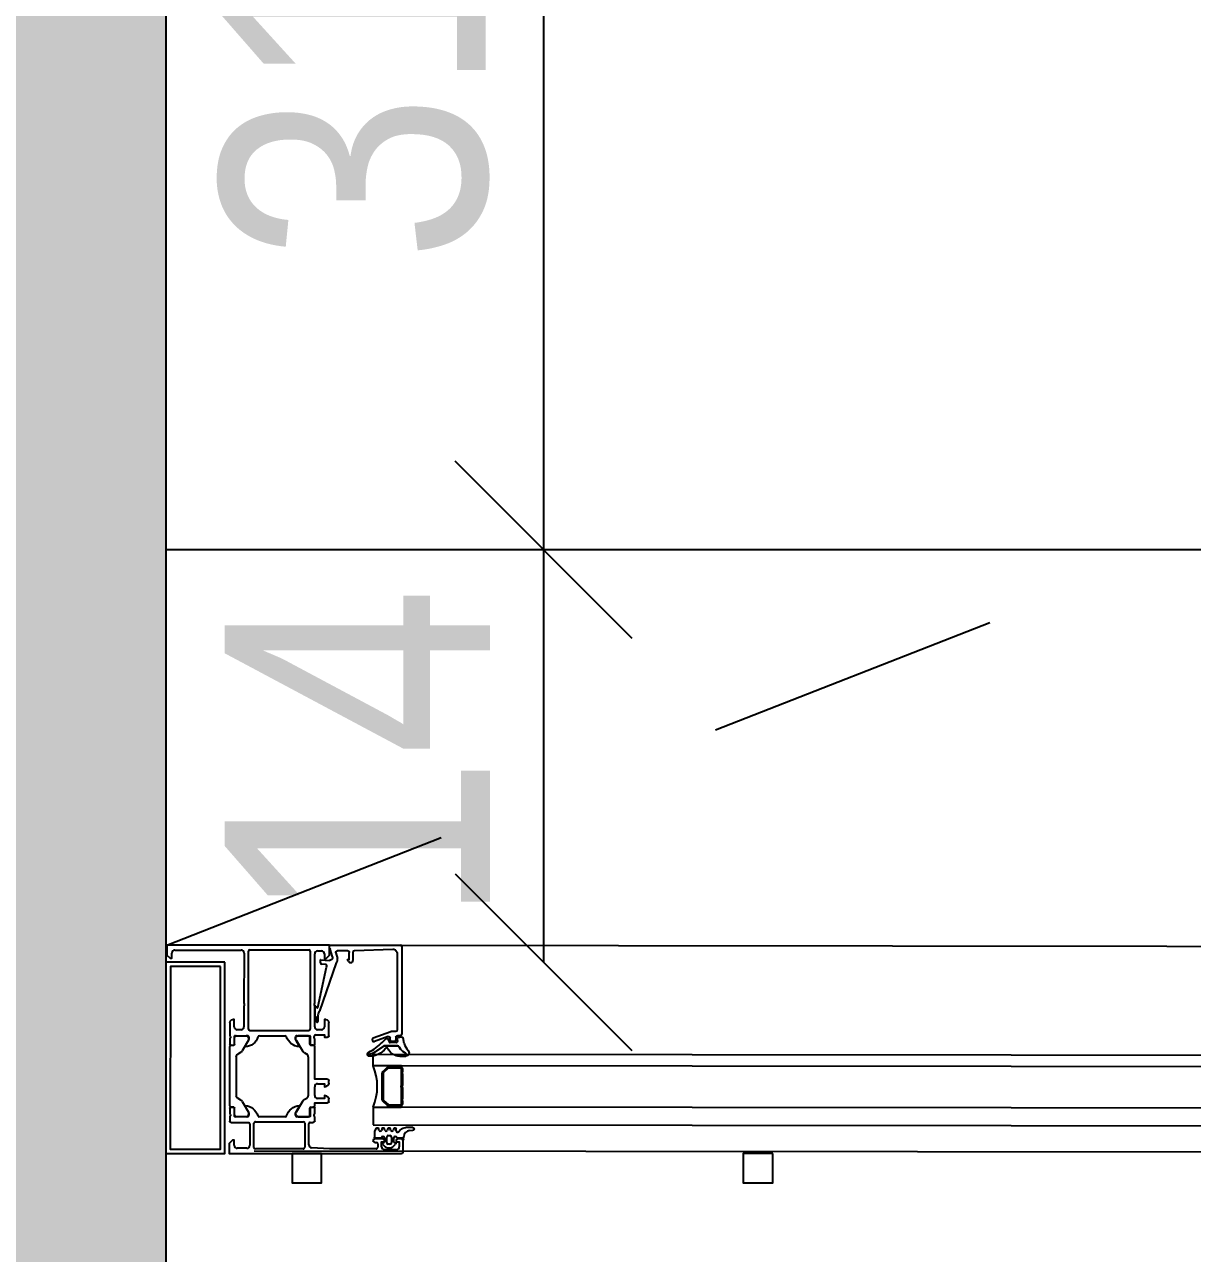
# Model space of a CAD drawing. Header units: metres. Extents: x 493 to 630, y -132 to -15.
# Drawn here: x 557.5623 to 557.9587, y -92.5585 to -92.1413 of the extents above; entities that cross this region are included whole.
import ezdxf

# ---------------------------------------------------------------- set-up
doc = ezdxf.new("R2010")
doc.units = ezdxf.units.M
doc.header["$MEASUREMENT"] = 0
doc.header["$PDMODE"] = 3
doc.linetypes.add('HIDDEN2', pattern=[0.1875, 0.125, -0.0625])
for name, color, linetype in [('a_caramida', 2, 'Continuous'), ('a_cote_50', 9, 'Continuous'), ('a_pereti_hasuri', 253, 'Continuous'), ('a_punctat', 40, 'HIDDEN2'), ('a_sticla', 4, 'Continuous'), ('a_tamplarie_ferestre', 6, 'Continuous'), ('a_vederi', 74, 'Continuous'), ('a_vederi subtiri', 124, 'Continuous')]:
    doc.layers.add(name, color=color, linetype=linetype)
doc.styles.get("Standard").update_dxf_attribs({"font": 'ARIALN.TTF'})
doc.dimstyles.new('50 cote', dxfattribs={"dimtxt": 0.09, "dimasz": 0.06, "dimexe": 0, "dimexo": 0, "dimgap": 0.018, "dimtad": 1, "dimdec": 1, "dimlfac": 100, "dimrnd": 0.5, "dimdsep": 46, "dimtxsty": 'Standard', "dimblk": 'OBLIQUE', "dimcen": 0.00045, "dimclrd": 256, "dimclrt": 4, "dimadec": 1, "dimazin": 0, "dimtfac": 1, "dimtdec": 1, "dimtix": 1, "dimtofl": 0, "dimtmove": 0, "dimatfit": 3, "dimldrblk": 'OBLIQUE', "dimfxl": 0, "dimtolj": 1, "dimtzin": 0, "dimarcsym": 0})

# ---------------------------------------------------------------- blocks, each defined once
blk = doc.blocks.new('_Oblique')
at = {"color": 0, "linetype": 'ByBlock', "lineweight": -2}
blk.add_line((-0.5, -0.5), (0.5, 0.5), dxfattribs=at)
blk = doc.blocks.new('*D108')
at = {"layer": 'a_cote_50', "lineweight": -2, "ltscale": 0.3}
blk.add_line((557.7384694025438, -92.00958062453589), (557.7384694025438, -92.31958062453589), dxfattribs=at)
at = {"layer": 'Defpoints', "color": 0, "ltscale": 0.3}
for p in [(557.6103166750779, -92.00958062453589), (557.6103166750779, -92.31958062453589), (557.7384694025438, -92.31958062453589)]:
    blk.add_point(p, dxfattribs=at)
at = {"layer": 'a_cote_50', "lineweight": -2, "ltscale": 0.3, "xscale": 0.06, "yscale": 0.06, "zscale": 0.06}
for p, rotation in [((557.7384694025438, -92.00958062453589), 90), ((557.7384694025438, -92.31958062453589), 270)]:
    blk.add_blockref('_Oblique', p, dxfattribs=dict(at, rotation=rotation))
at = {"layer": 'a_cote_50', "color": 4, "ltscale": 0.3, "insert": (557.6745178336488, -92.16458062453603), "char_height": 0.09, "attachment_point": 5, "rotation": 90}
blk.add_mtext('\\A1;31', dxfattribs=at)
blk = doc.blocks.new('*D109')
at = {"layer": 'a_cote_50', "lineweight": -2, "ltscale": 0.3}
blk.add_line((557.7384694025445, -92.31958062453589), (557.7384694025445, -92.45958062453587), dxfattribs=at)
at = {"layer": 'Defpoints', "color": 0, "ltscale": 0.3}
for p in [(557.6103166750779, -92.31958062453589), (557.6103166750779, -92.45958062453587), (557.7384694025445, -92.45958062453587)]:
    blk.add_point(p, dxfattribs=at)
at = {"layer": 'a_cote_50', "lineweight": -2, "ltscale": 0.3, "xscale": 0.06, "yscale": 0.06, "zscale": 0.06}
for p, rotation in [((557.7384694025445, -92.31958062453589), 90), ((557.7384694025445, -92.45958062453587), 270)]:
    blk.add_blockref('_Oblique', p, dxfattribs=dict(at, rotation=rotation))
at = {"layer": 'a_cote_50', "color": 4, "ltscale": 0.3, "insert": (557.6752852279196, -92.38958062453602), "char_height": 0.09, "attachment_point": 5, "rotation": 90}
blk.add_mtext('\\A1;14', dxfattribs=at)
blk = doc.blocks.new('__4FAFA3F2_FC5C_44BB_A64D_ECB77A95FE74_')
at = {"layer": 'a_vederi subtiri'}
for p, q in [((-125.4500011026394, 66.99999999985448), (-125.4500011026394, 70.99999999988358)), ((-125.0125011026394, 70.99999999988358), (-125.0125011026394, 66.99999999985448)), ((-124.3562511024065, 71.49999999985448), (-123.2625011026394, 71.49999999985448)), ((-124.3562511024065, 71.13999999989755), (-119.0254425092135, 71.13999999989755)), ((-123.2625011026394, 71.49999999985448), (-123.0437511024065, 71.25)), ((-123.0437511024065, 71.25), (-122.8250011026394, 71.49999999985448)), ((-122.8250011026394, 71.49999999985448), (-118.8896831609309, 71.49999999985448)), ((-118.010319044115, 71.49999999985448), (-114.0750011026394, 71.49999999985448)), ((-117.8745596958324, 71.13999999989755), (-112.5437511026394, 71.13999999989755)), ((-114.0750011026394, 71.49999999985448), (-113.8562511026394, 71.25)), ((-113.8562511026394, 71.25), (-113.6375011026394, 71.49999999985448)), ((-113.6375011026394, 71.49999999985448), (-112.5437511026394, 71.49999999985448)), ((-111.8875011026394, 66.99999999985448), (-111.8875011026394, 70.99999999988358)), ((-111.4500011026394, 70.99999999988358), (-111.4500011026394, 66.99999999985448)), ((-125.4500011026394, 61.49999999988358), (-125.4500011026394, 66.99999999985448)), ((-125.0125011026394, 66.81066017167177), (-125.0125011026394, 70.74999999985448)), ((-125.0125011026394, 66.99999999985448), (-125.0125011026394, 66.81066017167177)), ((-124.6975011024624, 66.81066017167177), (-124.6975011024624, 70.74999999985448)), ((-112.2025011025835, 70.74999999985448), (-112.2025011025835, 66.81066017167177)), ((-111.8875011026394, 70.74999999985448), (-111.8875011026394, 66.81066017167177)), ((-111.8875011026394, 66.81066017167177), (-111.8875011026394, 66.99999999985448)), ((-111.4500011026394, 66.99999999985448), (-111.4500011026394, 61.49999999988358)), ((-124.8202899277676, 66.28033008577768), (-123.4547122775111, 64.71966991398949)), ((-123.4547122775111, 64.71966991398949), (-124.8202899277676, 66.28033008577768)), ((-123.2319736413192, 64.97422835521866), (-124.5975512915757, 66.53488852712326)), ((-113.9093287528958, 64.85999999986961), (-122.9906734523829, 64.85999999986961)), ((-122.9906734523829, 64.49999999985448), (-113.9093287528958, 64.49999999985448)), ((-113.9093287528958, 64.49999999985448), (-122.9906734523829, 64.49999999985448)), ((-112.3024509134702, 66.53488852712326), (-113.6680285637267, 64.97422835521866)), ((-113.4452899277676, 64.71966991398949), (-112.0797122775111, 66.28033008577768)), ((-112.0797122775111, 66.28033008577768), (-113.4452899277676, 64.71966991398949))]:
    blk.add_line(p, q, dxfattribs=at)
at = {"layer": 'a_vederi subtiri', "extrusion": (2e-16, 2.000000000000001e-16, -1)}
for centre, radius, start, end in [((125.2312511026394, 71.02929687488358), 0.2207031249999999, 352.3718503293429, 187.6281496706571), ((124.3060278883204, 70.79394531238358), 0.707838677237907, 356.4405713952564, 85.93127893733272), ((124.3301350313704, 70.77285156247672), 0.3680761121636999, 356.4405713952564, 85.93127893733272), ((118.4500011026394, 71.67726562483585), 0.7872656250000108, 223.0350141754325, 316.9649858245675), ((118.4500011026394, 71.76164062495809), 0.5116406250000021, 210.7555134559261, 329.2444865440739), ((112.5939743169583, 70.79394531238358), 0.7078386772379076, 94.06872106266727, 183.5594286047437), ((112.5698671741411, 70.77285156247672), 0.3680761121637185, 94.06872106266727, 183.5594286047437), ((111.6687511026394, 71.02929687488358), 0.2207031249999999, 352.3718503293429, 187.6281496706571), ((125.2312511026394, 66.97070312485448), 0.2207031249999999, 172.371850329343, 7.628149670657059), ((125.2312511026394, 66.97070312485448), 0.2207031249999999, 172.371850329343, 7.628149670657059), ((124.2048949212767, 66.80336917506065), 0.8076390920070746, 319.6379859252439, 0.5172471456179616), ((124.2048949212767, 66.80336917506065), 0.8076390920070561, 319.6379859252439, 0.5172471456179616), ((124.2775458882097, 66.80686885336763), 0.4199723278436767, 319.6379859252439, 0.5172471456179616), ((112.622456317069, 66.80686885336763), 0.4199723278436483, 179.4827528543821, 220.362014074756), ((112.695107284002, 66.80336917506065), 0.8076390920070647, 179.4827528543821, 220.362014074756), ((112.695107284002, 66.80336917506065), 0.8076390920070755, 179.4827528543821, 220.362014074756), ((111.6687511026394, 66.97070312485448), 0.2207031249999999, 172.371850329343, 7.628149670657059), ((111.6687511026394, 66.97070312485448), 0.2207031249999999, 172.371850329343, 7.628149670657059), ((118.4500011026394, 44.30178832099773), 18.56821167883212, 67.85273984560007, 112.1472601544), ((122.9823408846278, 65.11756334116217), 0.617619552900235, 270.7730251426407, 319.8915003898574), ((122.9823408846278, 65.11756334116217), 0.617619552900235, 270.7730251426407, 319.8915003898574), ((122.9863405169453, 65.18113293728675), 0.3211621675081091, 270.7730251426407, 319.8915003898574), ((113.9136616881005, 65.18113293728675), 0.3211621675081109, 220.1084996101426, 269.2269748573593), ((113.917661320651, 65.11756334116217), 0.6176195529002321, 220.1084996101426, 269.2269748573593), ((113.917661320651, 65.11756334116217), 0.6176195529002375, 220.1084996101426, 269.2269748573593)]:
    blk.add_arc(centre, radius, start, end, dxfattribs=at)
blk = doc.blocks.new('tampalrie subsol')
at = {"layer": 'a_punctat', "ltscale": 0.5}
blk.add_line((557.610661679692, -92.45381298310791), (558.3131878669121, -92.17826868618792), dxfattribs=at)
at = {"layer": 'a_sticla'}
for points in [[(557.6806712785523, -92.49080569946597), (558.330303492043, -92.49151198255451), (558.3303037256335, -92.4955119825476), (557.6806715121426, -92.49480569945905)], [(557.6806726800959, -92.51480569942493), (558.3303048935857, -92.51551198251359), (558.3303045432007, -92.50951198252373), (557.68067232971, -92.5088056994353)]]:
    blk.add_lwpolyline(points, close=True, dxfattribs=at)
at = {"layer": 'a_tamplarie_ferestre', "extrusion": (8.759648353309255e-20, 1.499999997442286e-15, -1)}
blk.add_line((557.6658158878147, -92.45382780732432), (557.6898865759068, -92.45382921299607), dxfattribs=at)
at = {"layer": 'a_tamplarie_ferestre', "extrusion": (2.000116828503526e-16, 2.000510598935577e-16, -1)}
for points in [[(-557.6641157614735, -92.45682725794835), (-557.6641156738503, -92.45832771547065), (-557.6647156494353, -92.45832775050779), (-557.6658156892598, -92.45722783939856), (-557.6658158878138, -92.45382780732477), (-557.6106615681498, -92.45381298310859), (-557.6106613695977, -92.45721298466479), (-557.6117612809444, -92.45831304713413), (-557.6123612870468, -92.45831308217309), (-557.6123613921632, -92.45651307173391)], [(-557.6133614486519, -92.45551313013321), (-557.6358157572337, -92.45552604474493)], [(-557.6368156988339, -92.45652610314089), (-557.6368053173422, -92.47359377560565)], [(-557.6383048186992, -92.48239386623965), (-557.638315749128, -92.45592620752443)], [(-557.6388157783259, -92.45542623672411), (-557.6588157792451, -92.45542740467725)], [(-557.6593157500449, -92.45592743387526), (-557.6593048196162, -92.48239509259048)], [(-557.6608053487715, -92.4735951771512), (-557.6608157127687, -92.4568270804915)], [(-557.661815771166, -92.45582713126156), (-557.6631158199913, -92.4558272071814)], [(-557.6368052589446, -92.47459377560392), (-557.636804850161, -92.48159377559182)], [(-557.6608048815903, -92.48159517713736), (-557.6608052903739, -92.47459517714947)], [(-557.6320049518804, -92.48009349528644), (-557.6320046890905, -92.48459350290813)], [(-557.6335048642809, -92.48159358288035), (-557.633505010275, -92.47909358288467), (-557.6330050102758, -92.47909355368586)], [(-557.664605076287, -92.47909539905561), (-557.6641050762884, -92.4790953698568), (-557.6641049302942, -92.48159536985247)], [(-557.665604694063, -92.48459545744021), (-557.6656050178881, -92.48009545745157)], [(-557.6320046306936, -92.48559348990585), (-557.6320045209053, -92.48747350090315)], [(-557.6322046741367, -92.48486670358727), (-557.6322046476479, -92.48532029758644)], [(-557.633584495221, -92.48747359316997), (-557.6335846564065, -92.4847134580188)], [(-557.6336148677267, -92.48750359203973), (-557.6336146759304, -92.4851035936415)], [(-557.6337046636223, -92.48459346502716), (-557.638004534592, -92.48459372358536)], [(-557.6341247037454, -92.48460362480807), (-557.6375912452376, -92.48460382724596)], [(-557.6358047917655, -92.4825937171924), (-557.6345048039742, -92.48259364127614)], [(-557.6382900978615, -92.48613432105986), (-557.6361931178469, -92.48976590769985)], [(-557.6385045053933, -92.4850937451539), (-557.6385044645147, -92.48579374973025), (-557.637122254494, -92.48818749273471)], [(-557.6588047904186, -92.48289506339074), (-557.6388047894994, -92.4828938954376)], [(-557.642029765879, -92.48459395864944), (-557.6507625174303, -92.48459446862165)], [(-557.6556928626171, -92.48819927162401), (-557.6543047584092, -92.48579467243042), (-557.6543047992878, -92.48509466785407)], [(-557.6545199558989, -92.4861349927881), (-557.6566163545365, -92.48976691506937)], [(-557.654804828486, -92.48459470468316), (-557.6591048539518, -92.4845949483385)], [(-557.6586955949977, -92.48460496524126), (-557.6552190535177, -92.48460461086717)], [(-557.6591949667788, -92.48750501303425), (-557.6591955427704, -92.48510501469758)], [(-557.6592248471522, -92.48471495534562), (-557.6592246859749, -92.48747495316792)], [(-557.6606047850335, -92.48532181875851), (-557.6606048115223, -92.48486822475917)], [(-557.660804660291, -92.48747504543468), (-557.6608047700793, -92.48559503443795)], [(-557.6611046933988, -92.48429519922746), (-557.6641047115853, -92.48429537442149), (-557.6641046648675, -92.48509536984284), (-557.6651046648656, -92.48509542061123)], [(-557.6631048720171, -92.48259531145311), (-557.6618048231918, -92.48259523553327)], [(-557.6320033170529, -92.50838349796402), (-557.6320044896778, -92.48830349799874)], [(-557.632304503385, -92.48777351842199), (-557.6332844777031, -92.48777357565018)], [(-557.6325045188757, -92.48780352719842), (-557.6333148502079, -92.48780357451989)], [(-557.6355981206824, -92.49034036502889), (-557.6347043424404, -92.4908419916681)], [(-557.6555337939046, -92.48838927240587), (-557.6555741073068, -92.48839474503598)], [(-557.6572112597333, -92.49034146763915), (-557.6580944394073, -92.49083733183943)], [(-557.6603052676013, -92.48780512506983), (-557.6594949362719, -92.48780504353789)], [(-557.6595246684548, -92.48777497068676), (-557.6605046427718, -92.48777502791495)], [(-557.6651038018847, -92.49939541268083), (-557.6608034913065, -92.4993951615528), (-557.6608052167567, -92.4883051759092)], [(-557.6342042898673, -92.49170798846762), (-557.6342035148559, -92.50497926444467)], [(-557.6586048715907, -92.4917093987508), (-557.6586035221319, -92.50498050955423)], [(-557.6608034776532, -92.50489516156125), (-557.6608036528461, -92.50189516156644)], [(-557.6618037188714, -92.50089521996625), (-557.664103737178, -92.50089535428191), (-557.6641036558922, -92.50189535427887), (-557.6648626704314, -92.50169239567344)], [(-557.6656037546742, -92.50072643553148), (-557.6656037803143, -92.49989544187923)], [(-557.6347034662812, -92.50584531964216), (-557.6355971859294, -92.50634705066699)], [(-557.636192115996, -92.50692157748495), (-557.6382886718441, -92.51055340901763)], [(-557.6566146100802, -92.50692258879508), (-557.6545174728699, -92.51055408466124)], [(-557.6580929126089, -92.50585247264212), (-557.6572096321104, -92.50634815722185)], [(-557.6608031749431, -92.50838517980492), (-557.660803331659, -92.50739516155693), (-557.6651033347034, -92.507395412667)], [(-557.6648624715286, -92.50509840152694), (-557.6641035035874, -92.50489535427499), (-557.6641034451898, -92.50589535427326), (-557.6618034268831, -92.50589521995761)], [(-557.6656033715307, -92.50689544186713), (-557.6656034200588, -92.5060644482162)], [(-557.6320032808333, -92.50921268420501), (-557.632003171045, -92.51109269520168)], [(-557.6322031560901, -92.51136591088078), (-557.6322031296013, -92.51181950488007)], [(-557.6332832726694, -92.50891275895299), (-557.6323032983523, -92.50891270172474)], [(-557.6333136191853, -92.50888357448343), (-557.6325032878532, -92.50888352716197)], [(-557.633583093925, -92.51197358714899), (-557.6335832551499, -92.50921277647177)], [(-557.6336131295607, -92.51158359036162), (-557.6336136016655, -92.50918359200227)], [(-557.637121497141, -92.50850097345455), (-557.6385028528613, -92.5108938744495), (-557.6385028119829, -92.51159387444835)], [(-557.6543031300309, -92.51159479714988), (-557.6543031709093, -92.51089479715102), (-557.6556848060999, -92.50850205750828)], [(-557.6591928501801, -92.51158501532586), (-557.6591927622709, -92.50918501692172)], [(-557.6592232946898, -92.50921508647201), (-557.6592231335125, -92.51197508446722)], [(-557.6594927927746, -92.50888504742846), (-557.6603031241037, -92.5088851289604)], [(-557.660503286526, -92.50891516121999), (-557.659523312209, -92.50891510399174)], [(-557.6606031157751, -92.51182197605465), (-557.6606031422639, -92.51136838205548)], [(-557.6608031592182, -92.51109518973544), (-557.6608032690064, -92.50921517873877)], [(-557.6320031126481, -92.51209268219998), (-557.6320030250042, -92.51359349487939)], [(-557.6325029958045, -92.51409352407734), (-557.6383029835874, -92.514093862783)], [(-557.6380027827848, -92.51209384524861), (-557.6337030869173, -92.51209359415645)], [(-557.6375896404703, -92.51208382119847), (-557.6341130989782, -92.51208361817663)], [(-557.6388029543876, -92.51459389198101), (-557.6388025339247, -92.52179388891682)], [(-557.6402025055378, -92.52249396774044), (-557.6402029843979, -92.51429397831669)], [(-557.6407030135955, -92.51379400751637), (-557.6569030076547, -92.51379495355803)], [(-557.6508030593192, -92.5120947224546), (-557.6420028242823, -92.5120942085415)], [(-557.6591031265046, -92.51209507745926), (-557.6548031008316, -92.51209482634783)], [(-557.6552162592437, -92.51208460872448), (-557.6586928007239, -92.51208496309857)], [(-557.6574029784554, -92.51429498275598), (-557.6574024995953, -92.52249497217974)], [(-557.6588025428052, -92.5216505713966), (-557.6588029606703, -92.5144950614602)], [(-557.6593029898678, -92.51399509065988), (-557.6603029898661, -92.51399514905751)], [(-557.6608030190645, -92.51349517825719), (-557.6608031008212, -92.51209517673374)], [(-557.6335025461415, -92.52179357940992), (-557.6335026454174, -92.5200935824646), (-557.6329026393146, -92.52009354742569), (-557.6318025689795, -92.52119348166013), (-557.6318023704274, -92.52459348325647), (-557.690302368892, -92.52459689951922)], [(-557.6807026255942, -92.52009633883279), (-557.6807026139148, -92.5202963357807)], [(-557.6840026730982, -92.519596531547), (-557.6812026547925, -92.51959636803252)], [(-557.6835025154257, -92.52229649929177), (-557.6835026147015, -92.52059650234645), (-557.6845026146993, -92.52059656074408), (-557.6845026438982, -92.52009656074495)], [(-557.6885026438913, -92.52009679433559), (-557.6885026146924, -92.52059679433472), (-557.6895026146912, -92.52059685273241), (-557.6895025154154, -92.52229684967773)], [(-557.6903026608803, -92.51959689945153), (-557.6890026425715, -92.5195968235335)], [(-557.6908023980895, -92.52409692873198), (-557.6908026316802, -92.52009692864948)], [(-557.6378024755293, -92.5227938306366), (-557.6345024877417, -92.52279363792508)], [(-557.6569024703969, -92.52299494298006), (-557.6407024763377, -92.5229939969384)], [(-557.6817024562396, -92.52299639887053), (-557.66580246237, -92.52299547034818), (-557.6597454471467, -92.52264900151982)], [(-557.6812025847155, -92.52079636497871), (-557.6817025847147, -92.52079639417752)], [(-557.6822025555146, -92.52129642337547), (-557.6822024854371, -92.52249642795101)], [(-557.6885024570189, -92.52329679139751), (-557.6845024265082, -92.52329655780511)]]:
    blk.add_lwpolyline(points, dxfattribs=at)
at = {"layer": 'a_tamplarie_ferestre', "extrusion": (8.759648353309255e-20, 1.499999997442286e-15, -1)}
for points in [[(-557.6668083686809, -92.45778022205171), (-557.6661015149149, -92.45516148050272)], [(-557.6679916696714, -92.4564204104655), (-557.6685111792256, -92.45835969556764)], [(-557.6720021596453, -92.45579121520807), (-557.6684746623605, -92.45579101362124)], [(-557.6722705734462, -92.4593224299865), (-557.6719019889582, -92.45869120337902), (-557.6725019893386, -92.45869123794073), (-557.6725021275845, -92.45629124333304)], [(-557.6903865469578, -92.45429229211872), (-557.6903754216632, -92.48409682742141)], [(-557.6628019416222, -92.45982161191999), (-557.6628019964294, -92.45888309498876)], [(-557.6629108106198, -92.45878349003566), (-557.6657552102437, -92.45903518045502)], [(-557.6609914945558, -92.47795986536858), (-557.6609916866855, -92.47466984071804)], [(-557.6613913969197, -92.47978857830026), (-557.6613914625408, -92.47866922843332)], [(-557.6803753258367, -92.48609674373523), (-557.6803753444678, -92.48577770462902)], [(-557.6807042777493, -92.48530790813868), (-557.6866945742695, -92.48312680058297)], [(-557.6857043219776, -92.48487050771848), (-557.6810464021037, -92.48656659514586)], [(-557.686375312504, -92.48609659001312), (-557.6863753566524, -92.4853405933103)], [(-557.6878752813956, -92.48659667760865), (-557.6868752833043, -92.48659661921113)], [(-557.688375367084, -92.48509671062459), (-557.6883753086865, -92.48609670680821)], [(-557.6898753943724, -92.48459679822184), (-557.688875396282, -92.48459673982433)]]:
    blk.add_lwpolyline(points, dxfattribs=at)
for points in [[(-557.6868656701853, -92.48309662627315), (-557.6883754838782, -92.48309671444258, -0.4142048407650049), (-557.688875513077, -92.48259674364243), (-557.6888864009858, -92.45685719876387, -0.426752481241578), (-557.687322491199, -92.45535911086397), (-557.6742807664626, -92.45577186497137, -0.4017347394656232), (-557.6738021270314, -92.45627137929027), (-557.6738019616413, -92.45910351526139)], [(-557.6611658366273, -92.47460275120665), (-557.6615103758814, -92.47498351627047, -0.4930404387425781), (-557.6618250247134, -92.47502496225758), (-557.6648233799302, -92.46127496368858, -0.637079024899166), (-557.6645134474247, -92.4604233072706), (-557.6632583335515, -92.46031973122443)], [(-557.668122849985, -92.45980857120814), (-557.6624773770203, -92.4762110339862, -0.1989123673822696), (-557.6618915079965, -92.47762521333755), (-557.6618913816594, -92.47978860749816)]]:
    blk.add_lwpolyline(points, format="xyb", dxfattribs=at)
at = {"layer": 'a_tamplarie_ferestre'}
for points in [[(557.6303183141202, -92.45960665318505), (557.6103183141539, -92.45960548523196), (557.6103051349739, -92.52458062453593), (557.6303051349403, -92.52458179248902)], [(557.6288182265259, -92.46110656558601), (557.6118182265551, -92.46110557282587), (557.6118052225681, -92.52308071213503), (557.628805222539, -92.52308170489516)]]:
    blk.add_lwpolyline(points, close=True, dxfattribs=at)
for centre, radius, start, end in [((557.6133614481174, -92.45651318609463), 0.001000055961707848, 89.99996944249592, 179.9934479672238), ((557.6358156927656, -92.45652605081231), 0.001000006069137505, 359.9970017922097, 89.99630632937387), ((557.6388157518674, -92.45592623946429), 0.0005000027408632962, 89.99696812901534, 179.9963399795439), ((557.6588157473047, -92.45592740741715), 0.0005000027408632962, 359.9969681420429, 89.99633999256824), ((557.6618157675732, -92.45682718607183), 0.001000054809777459, 89.99979419586676, 179.993951058712), ((557.6631156751433, -92.45682729350169), 0.001000086330796236, 0.002036908487564406, 89.99170150663187), ((557.6898865439786, -92.4543292138171), 0.0005000008220376725, 359.9968746188756, 89.99634129532343), ((557.6633019382035, -92.45982163964992), 0.0004999965822622361, 179.9968223621076, 264.9968851410113), ((557.6629019964284, -92.45888310082852), 9.99999999976363e-05, 84.94327835539707, 179.9966540607951), ((557.6670622663752, -92.45874783438926), 0.001500000063743287, 314.9958618900167, 14.99645039882304), ((557.6730028904931, -92.45897948800875), 0.0008086392632466715, 205.0935583404191, 351.1772781162137), ((557.6362803123516, -92.47409374494742), 0.0007249824704847862, 316.3925156600931, 43.60079246149203), ((557.6613301589128, -92.47409520779973), 0.0007248836686813677, 136.3850773294907, 223.6082307920967), ((557.6613101511842, -92.47796564784744), 0.0003187090900802912, 178.9604004864517, 239.2428055809887), ((557.6610916866846, -92.47466984655784), 9.9999999997635e-05, 42.14070002754162, 179.9966540607951), ((557.6345048830954, -92.48159362246406), 0.001000018815337834, 179.9977320711778, 269.9954667818121), ((557.6358048812319, -92.48159374826673), 0.0009999689290966405, 269.9948737415891, 359.9984343734776), ((557.6388048214388, -92.48239389269776), 0.0005000027408632892, 179.9969681420429, 269.9963399925682), ((557.6588048168762, -92.48239506065062), 0.0005000027408633034, 269.9969681290153, 359.9963399795439), ((557.6618049403899, -92.48159517674088), 0.001000058799433805, 180.0000227251864, 269.9932853964016), ((557.6616413883825, -92.47980412571752), 0.0002504744573857769, 176.4412562264918, 3.5520518950968), ((557.6631048429036, -92.4815952240524), 0.001000087401268234, 270.0016679486675, 359.9916469928368), ((557.6319257792218, -92.48532594196024), 0.0002789255417305549, 286.4212486188584, 1.159524135465186), ((557.6319258370211, -92.4848610188958), 0.0002788950563208237, 358.832064685055, 73.57677764990737), ((557.6337046564068, -92.48471346502652), 0.0001199999999971598, 89.9965547126803, 179.9966540607951), ((557.6341196716152, -92.48510862043969), 0.000505020702843156, 89.42908361551518, 179.4296885795372), ((557.6374488767857, -92.48559363700832), 0.0009999960709008262, 327.2696379610711, 81.8150460083559), ((557.6380045182761, -92.48509371070281), 0.00049998711776212, 359.9960520966998, 89.99813029087304), ((557.6420297366802, -92.48509395864858), 0.000499999999988166, 89.99665406079184, 163.042252196781), ((557.6507624882315, -92.48509446862079), 0.0004999999999879989, 17.28620677251635, 89.99665406079184), ((557.6548047864054, -92.48509469179913), 0.0004999871177621113, 89.99517783070843, 179.9972560248868), ((557.6591048471518, -92.48471494833791), 0.0001199999999971626, 359.9966540607951, 89.99675340890336), ((557.6608836527984, -92.48532749570353), 0.0002789255417305544, 178.8337839861233, 253.5720595027291), ((557.6608836492995, -92.48486257263465), 0.0002788950563208143, 106.4165304716754, 181.1612434365327), ((557.661104828438, -92.48459519919703), 0.0002999999999929288, 90.02579046865434, 179.9710163848052), ((557.6808753258359, -92.48609677293405), 0.0004999999999881739, 179.9966540607951, 290.0080725121486), ((557.680875344467, -92.48577773382783), 0.0004999999999881392, 110.0069078348647, 179.9966540607951), ((557.6868753202634, -92.48609661145309), 0.0005000077593987788, 179.9975432034351, 269.9957649189554), ((557.6868656409864, -92.48359662627229), 0.0004999999999882194, 89.99665406079184, 110.0069078348647), ((557.6878753045129, -92.48609667343493), 0.0005000041742330563, 269.9973509517598, 359.9961757363105), ((557.6898754135009, -92.48409679005852), 0.0005000081636808578, 269.9978080902266, 359.9957185978821), ((557.6325044869982, -92.48830352451853), 0.0004999973210933301, 89.99634707955651, 179.9969610420271), ((557.6348941234971, -92.48901583191747), 0.001499999999964502, 297.9909086973344, 329.9966574602781), ((557.6576048715957, -92.4917092970669), 0.0009999999999763505, 359.9941739405862, 60.68782095970385), ((557.6594949667773, -92.4875050435395), 0.0002999999999929101, 179.9941739405862, 269.9941739405894), ((557.661803770488, -92.50189533762233), 0.001000117657443958, 90.0029570640323, 179.9899139245605), ((557.6348930340498, -92.50767150154581), 0.001499999999964521, 29.9966506613033, 62.00239942425754), ((557.6576035221373, -92.50498040787039), 0.0009999999999763557, 299.3005269250615, 359.9941739405862), ((557.661803451868, -92.50489524573953), 0.0009999742183944547, 179.9951768145658, 269.998568440015), ((557.6319242883258, -92.51136023393605), 0.0002789255417305552, 358.8337839861233, 73.57205950272916), ((557.632503314373, -92.50838352984164), 0.0004999973210861573, 179.9963470795598, 269.9969610420271), ((557.6341131255372, -92.51158362219985), 0.0004999959774337581, 179.996351580579, 269.9969565410079), ((557.6374473876245, -92.51109399481476), 0.00099999607090083, 278.1782621132382, 32.72367016051064), ((557.6380028119837, -92.51159384524948), 0.0004999999999881703, 269.9966540607918, 359.9966540607951), ((557.642002853481, -92.51159420854236), 0.0004999999999883186, 197.7436517637244, 269.9966540607918), ((557.6508030885179, -92.51159472245547), 0.0004999999999882074, 269.9966540607918, 342.2496563578595), ((557.6548031300305, -92.5115948263487), 0.0004999999999881765, 179.9966540607951, 269.9966540607918), ((557.6594927622695, -92.5091850474268), 0.0002999999999929065, 89.99417394058943, 179.9941739405862), ((557.6608820106895, -92.51136273768122), 0.0002789255417305512, 106.4212486188584, 181.1595241354648), ((557.6319242918247, -92.51182515700464), 0.0002788950563208394, 286.4165304716754, 1.161243436533052), ((557.6337030939251, -92.5119735941567), 0.0001199999999971633, 179.9966540607951, 269.9966540607918), ((557.6383029580279, -92.51459385914308), 0.0004999963606447851, 359.9962370162867, 89.99707109878631), ((557.6407029843966, -92.5142940075155), 0.0004999999999881765, 89.99665406079184, 179.9966540607951), ((557.6569029784558, -92.51429495355717), 0.0004999999999881836, 359.9966540607951, 89.99665406079184), ((557.659302960669, -92.51449509065901), 0.0004999999999881836, 89.99665406079184, 179.9966540607951), ((557.6591031335124, -92.51197507745951), 0.0001199999999971633, 269.9966540607918, 359.9966540607951), ((557.6608819528899, -92.51182766074606), 0.0002788950563208455, 178.832064685055, 253.5767776499074), ((557.6345025151528, -92.52179366890948), 0.0009999690159288553, 179.9948718916832, 269.9984294034665), ((557.6378025140175, -92.52179381072688), 0.001000019910524333, 269.9977948053543, 359.9955201361547), ((557.6407025055365, -92.52249399693926), 0.0004999999999881765, 179.9966540607951, 269.9966540607918), ((557.6569024995957, -92.52249494298093), 0.0004999999999881765, 269.9966540607918, 359.9966540607951), ((557.6598025335937, -92.5216506415046), 0.0009999907912387554, 179.9959830702154, 266.7273782432526), ((557.6817024890773, -92.52249640251102), 0.0004999963606570515, 269.9962370227971, 359.9970847646883), ((557.6817025527744, -92.52129639691736), 0.0005000027408632843, 359.9969681420429, 89.99633999256824), ((557.6845024682182, -92.52229660500785), 0.000999952798118541, 179.9939426298858, 269.9976101007223), ((557.6885024721943, -92.52229674817136), 0.001000043226228888, 269.9991305723691, 359.9941843691416)]:
    blk.add_arc(centre, radius, start, end, dxfattribs=at)
at = {"layer": 'a_tamplarie_ferestre', "extrusion": (8.759648353309255e-20, 1.499999997442286e-15, -1)}
for centre, radius, start, end in [((-557.6656184856785, -92.45529091817063), 0.0005000713486215686, 113.2429463128766, 164.9988518943685), ((-557.6684746581209, -92.4562910306099), 0.0005000169887408081, 345.0040409741454, 90.00048580369246), ((-557.6720021314654, -92.45629121132758), 0.0004999961203540095, 90.00322921234229, 180.0036675715505), ((-557.6658424259231, -92.45803898830063), 0.00100000269142326, 165.0031729876737, 275.0034337215013), ((-557.6608914625415, -92.47866919912104), 0.0004999999999885264, 120.7571944190113, 180.0033589431506), ((-557.6858749410976, -92.48534093833212), 0.0005004156736208125, 70.0649443663378, 179.960496251092), ((-557.6888753651197, -92.48509673786032), 0.0004999980369683451, 0.003120993288588261, 90.00357088594855)]:
    blk.add_arc(centre, radius, start, end, dxfattribs=at)
at = {"layer": 'a_tamplarie_ferestre', "extrusion": (2.000116828503526e-16, 2.000510598935577e-16, -1)}
for centre, radius, start, end in [((-557.6330049862429, -92.48009358805132), 0.001000034366135351, 0.005314871302709686, 90.00137700711107), ((-557.6646049304137, -92.4800954865189), 0.001000087474370509, 90.00835719551797, 179.9983346828914), ((-557.6368818495818, -92.48352424178188), 0.004881891175918552, 196.957747803219, 265.6636939936708), ((-557.655940625346, -92.48348302590648), 0.004923085062686921, 274.7401855316065, 342.7137932274837), ((-557.6553612635174, -92.48559444340742), 0.0009999960709008255, 327.2788099593602, 81.82421800740012), ((-557.6586955467959, -92.48510496121634), 0.0004999959774337529, 90.00552357919355, 180.0061285396306), ((-557.6651047248033, -92.48459545135438), 0.0004999692599016981, 180.0006973792653, 270.0068687716495), ((-557.6323045209042, -92.48747351842246), 0.0002999999999929173, 270.0033459392081, 0.003345939204911021), ((-557.6332844952224, -92.48747357565065), 0.0002999999999929173, 180.0033459392045, 270.0033459392081), ((-557.6333148677272, -92.48750357452042), 0.0002999999999929173, 180.0033459392045, 270.0033459392081), ((-557.6352042902743, -92.4917080476597), 0.001000000408674854, 0.003391454214703705, 60.00346473953559), ((-557.6372406362723, -92.48825584947969), 0.0001366999999967652, 265.6636939936708, 30.00326446943856), ((-557.655565901491, -92.48825594956827), 0.0001390378262387835, 155.9430756562157, 266.6165183608194), ((-557.6579154689429, -92.4890170472417), 0.00149999999996451, 298.0000806928284, 330.0058294605141), ((-557.659524685974, -92.48747497068723), 0.0002999999999929137, 270.0033459392081, 0.003345939204911021), ((-557.6603052167592, -92.48830512506726), 0.0004999999999881799, 90.00582605941058, 180.0058260594134), ((-557.660504660291, -92.48747502791542), 0.0002999999999929102, 180.0033459392045, 270.0033459392081), ((-557.664602798881, -92.50072576248004), 0.001000956019629054, 180.0385261746056, 254.9522860350735), ((-557.6651037580026, -92.49989543499049), 0.000500022311629201, 90.0050282716784, 180.0007893537823), ((-557.6352035152629, -92.50497932204792), 0.001000000408674858, 300.0032271388764, 0.003300424195121244), ((-557.6579135719609, -92.50767272080537), 0.001499999999964529, 30.00582265919019, 62.01157142295877), ((-557.6646022274654, -92.50606517977036), 0.00100119286071296, 105.0661458664766, 179.958134971582), ((-557.6651033418565, -92.50689538298934), 0.0005000296776441325, 180.0067464917886, 270.000819642841), ((-557.6323032808331, -92.50921270172427), 0.0002999999999929066, 0.003345939204911021, 90.00334593920817), ((-557.6332832551501, -92.50921275895251), 0.0002999999999929064, 90.00334593920817, 180.0033459392045), ((-557.633313601666, -92.50918357448296), 0.0002999999999929082, 90.00334593920817, 180.0033459392045), ((-557.6372411164158, -92.50843192054754), 0.0001381197846450354, 330.0033459416881, 95.62592347819239), ((-557.6367644908345, -92.51327038179915), 0.004999999999881607, 95.62592347819239, 162.2563482362754), ((-557.6560412553594, -92.513271507517), 0.004999999999881793, 17.75034364214044, 84.38076840021142), ((-557.6553586705406, -92.51109480512554), 0.000999996070900831, 278.1874341082417, 32.73284215956487), ((-557.6555651948904, -92.50843299063081), 0.000138119784645033, 84.38076840021142, 210.0033459367247), ((-557.6586928542051, -92.51158496712401), 0.0004999959774337601, 180.0055235791997, 270.0061285396278), ((-557.6595232946896, -92.50921510399127), 0.0002999999999929013, 0.003345939204911021, 90.00334593920817), ((-557.6603031749457, -92.50838512896297), 0.0004999999999881746, 180.0058260594134, 270.0058260594105), ((-557.6605032690067, -92.50921516121952), 0.0002999999999929066, 90.00334593920817, 180.0033459392045), ((-557.6325030112031, -92.5135935378774), 0.0004999862001939236, 270.0017645246723, 0.00492734722632812), ((-557.6603030190649, -92.51349514905837), 0.0004999999999881747, 180.0033459392045, 270.0033459392081), ((-557.6812026117942, -92.52009635423082), 0.0004999862001939582, 0.001764531186042873, 90.00492735374662), ((-557.6840025951607, -92.52009658027902), 0.0005000487381371208, 90.00893009515015, 179.9977617767483), ((-557.689002593121, -92.52009677276106), 0.0004999492300512523, 359.9975274957672, 90.00566721446855), ((-557.6903026353211, -92.5200968958116), 0.0004999963606447728, 90.00292890121372, 180.0037629837129), ((-557.6812026010315, -92.52029637786035), 0.0004999871185779335, 270.0018697872923, 0.004822097633539323), ((-557.6903024017336, -92.52409690316352), 0.0004999963568365368, 180.0029299629588, 270.0037634201395)]:
    blk.add_arc(centre, radius, start, end, dxfattribs=at)
at = {"layer": 'a_vederi subtiri'}
for points in [[(557.6707605675199, -92.45381500466425), (558.3222524741423, -92.45463478220135), (558.3222517247336, -92.39950553139435), (558.2215509716576, -92.39950690028734), (558.2215510712382, -92.40683239618538), (558.302672821238, -92.40683129344295), (558.3026734693099, -92.45450579753985)], [(557.6854890830944, -92.48549657066326), (557.6852337546659, -92.48549655575272)], [(557.6861368351451, -92.48669926143577), (557.6857710466611, -92.48569407427692)], [(557.6887981975975, -92.48566138010546), (557.6889116848786, -92.48655917838084)], [(557.6904310288234, -92.48505399228026), (557.6890379987444, -92.48532453641485)], [(557.6912248631588, -92.48721046453471), (557.690787798726, -92.48528077665037)], [(557.6819234940992, -92.48974961936705), (557.6840161953836, -92.48819832998055)], [(557.6840161950917, -92.48820332998059), (557.6819234938073, -92.48975461936698)], [(557.6846182378082, -92.48799683811075), (557.6886455749894, -92.48799707329778)], [(557.6886455746975, -92.48800207329776), (557.6846182375162, -92.48800183811073)], [(557.6886140357933, -92.48689680085977), (557.686418731696, -92.48689667265916)], [(557.6896441748924, -92.49155219389985), (557.6917041928815, -92.49155170691654)], [(557.6917602438589, -92.4915486334553), (557.6917368614116, -92.49105676017933)], [(557.6917368617037, -92.4910517601794), (557.6917602441508, -92.49154363345525)], [(558.3158050038635, -92.52450548257086), (557.640264803885, -92.5238165584978)]]:
    blk.add_lwpolyline(points, dxfattribs=at)
at = {"layer": 'a_vederi subtiri', "extrusion": (2.000175226159303e-16, 3.000510597230432e-16, -1)}
for points in [[(-557.6940916825691, -92.51580097979081), (-557.6916936377335, -92.51580083975068)], [(-557.6817136043463, -92.51598300899587), (-557.6810509327304, -92.51699652224386), (-557.6810508159357, -92.51899651024041)], [(-557.6813508014156, -92.51929653075939), (-557.6834507774121, -92.51929665339298)], [(-557.682677790009, -92.5167266904536), (-557.6824219207422, -92.51605880655126)], [(-557.6836778210592, -92.51606658686734), (-557.6834248273306, -92.51672673407887)], [(-557.6846777824942, -92.51672682682198), (-557.6844248583807, -92.51606663049256)], [(-557.6844507774103, -92.51929671179067), (-557.6844507009893, -92.52060534489368)], [(-557.6852506719738, -92.52089674250527), (-557.6852507829284, -92.51899675850854)], [(-557.6856778210494, -92.5160667036568), (-557.6854248198157, -92.51672687044714)], [(-557.6857508121262, -92.51849678770827), (-557.6863508331252, -92.51849682274809)], [(-557.686677782507, -92.5167269436215), (-557.6864248583692, -92.51606674728657)], [(-557.6868508039256, -92.51899685194604), (-557.686850692971, -92.52089683594272)], [(-557.6876774473146, -92.51606779566873), (-557.6874248198271, -92.51672698724337)], [(-557.6876507129837, -92.52060553456397), (-557.6876507894049, -92.51929689866381)], [(-557.6884509175087, -92.51689778738529), (-557.6884509576176, -92.51621096249795)], [(-557.6886507894031, -92.51929695706139), (-557.6905507683998, -92.51929706801565), (-557.6905507158427, -92.52019705601413)], [(-557.6899290459882, -92.51657396833713), (-557.6893222049855, -92.51723212826704)], [(-557.6909507332007, -92.51979708537351), (-557.691028360541, -92.518832731114)], [(-557.6930078792378, -92.51677871520667), (-557.6940836378719, -92.51665199232247)], [(-557.6838363500618, -92.5214089129131), (-557.6848775873173, -92.52245026778985)], [(-557.6852311314766, -92.52259673436703), (-557.6868700349149, -92.52259683007514)], [(-557.6863506637729, -92.52139680674304), (-557.685750642774, -92.52139677170328)], [(-557.6872235961781, -92.52245040479153), (-557.6882649700551, -92.52140915653405)]]:
    blk.add_lwpolyline(points, dxfattribs=at)
at = {"layer": 'a_vederi subtiri', "extrusion": (3.660225694997133e-24, 6.273976574179546e-20, -1)}
for centre, radius, start, end in [((-557.6944859107267, -92.49722004839293), 0.015000302720351, 43.77522149214431, 50.99511835739537), ((-557.6852337371466, -92.48579655575219), 0.0002999999999929002, 50.99511835739537, 90.00334593920817), ((-557.6854890655723, -92.48579661836698), 0.0003000477042415295, 90.00334593920817, 160.0159042471677), ((-557.6890951938792, -92.48561903381136), 0.0002999999999928998, 351.8853530985842, 79.00925388109363), ((-557.690495209765, -92.48534704655299), 0.0002999999999930683, 77.64686003044403, 167.2381192511253), ((-557.6793670058854, -92.49084431145332), 0.0006979315997486337, 353.5508238028107, 73.06219017026577), ((-557.6783123551794, -92.48483361737169), 0.00609978687464317, 233.7001782972486, 266.6058390281869), ((-557.6794128047266, -92.48455798054619), 0.006989443233497909, 218.5718680522999, 270.3359823507258), ((-557.6846181791186, -92.489001838109), 0.000999999999976361, 52.9878743412008, 90.00334593920817), ((-557.6894768968145, -92.48737712539167), 0.004134773588893481, 276.3602100411625, 335.8868883671877), ((-557.6886455162999, -92.48900207329604), 0.0009999999999763508, 90.00334593920817, 158.6068942589134), ((-557.6930640270364, -92.48667323570544), 0.003999999999905444, 297.7236497849905, 330.6746521605301), ((-557.6907379894092, -92.49110424410065), 0.0009999999999763388, 117.7236497849905, 177.2783483013779), ((-557.6916688716542, -92.49038990534456), 0.001157340695964785, 135.5726252484229, 265.4717634524151), ((-557.6793670168923, -92.49084932341492), 0.0006979967121983896, 269.6058208887445, 353.5508238028107), ((-557.6896434656995, -92.48855219398376), 0.002999999999929044, 269.9864554116795, 282.0171619865843), ((-557.6916688713623, -92.49039490534454), 0.001157340695964786, 265.4717634524151, 268.2510869160335)]:
    blk.add_arc(centre, radius, start, end, dxfattribs=at)
at = {"layer": 'a_vederi subtiri'}
for centre, radius, start, end in [((557.6864187492152, -92.48659667265969), 0.000299999999992913, 199.9964906635433, 269.9966540607918), ((557.6886140533126, -92.4865968008603), 0.0002999999999929075, 269.9966540607918, 7.204333159518455), ((557.6783122955521, -92.48483853659593), 0.006099887101392956, 273.3941609718128, 306.2998217027513), ((557.6718122145552, -92.4755827603156), 0.0163409220760644, 296.736010357696, 316.4455204384835), ((557.6846181794106, -92.48899683810902), 0.0009999999999763568, 89.99665406079184, 127.0121256587992), ((557.6852497160793, -92.489212835268), 0.0004762922707111376, 17.91271857432424, 141.4281319476999), ((557.6886455165918, -92.48899707329605), 0.0009999999999763516, 21.39310574108663, 89.99665406079184), ((557.6930640267444, -92.48667823570543), 0.003999999999905443, 209.3253478394698, 242.2763502150095), ((557.6907379897011, -92.49109924410061), 0.0009999999999763377, 2.721651698622158, 62.27635021500952), ((557.6961746564283, -92.48608148858295), 0.005076912458413897, 192.8485381440074, 223.5553661726811), ((557.6830513170279, -92.51658359060639), 0.0003999999999905423, 200.9620565349714, 339.0312515919912), ((557.6839507773824, -92.51929717646783), 0.0005000002439016094, 0.05324806165658534, 179.9400600599325), ((557.685051309513, -92.51658372697472), 0.0003999999999905419, 200.9620565349714, 339.0312515919912), ((557.6857507802019, -92.51899678498165), 0.0004999972743997995, 89.99634173174643, 179.9969663930941), ((557.6863506612845, -92.51899696537248), 0.000500142653954159, 0.01299401138391417, 89.98031411672149), ((557.6870513095245, -92.51658384377089), 0.0003999999999905415, 200.9620570533783, 339.0312515919912), ((557.6881507893752, -92.51929742204919), 0.0005000002442085207, 0.05328365619759385, 179.9400244653874), ((557.6889508923114, -92.51689731200753), 0.0004999750288193881, 180.0544770131231, 317.9587110446068), ((557.6932711060928, -92.51901326474132), 0.002249999999946794, 96.71840200921085, 175.397801733169), ((557.6841507009898, -92.52060532737437), 0.0002999999999929057, 260.2586873261778, 359.9966540607951), ((557.6857508434144, -92.52089660028264), 0.0005001714608795215, 180.0162919330727, 269.977016191775), ((557.6863505142127, -92.52089662796391), 0.0005001788015072355, 270.017132226512, 359.9761759015912), ((557.6879507129831, -92.52060555208328), 0.0002999999999929062, 179.9966540607951, 279.7363007413979)]:
    blk.add_arc(centre, radius, start, end, dxfattribs=at)
at = {"layer": 'a_vederi subtiri', "extrusion": (2.000175226159303e-16, 3.000510597230432e-16, -1)}
for centre, radius, start, end in [((-557.6820483937236, -92.51620190639852), 0.0003999999999905419, 33.17811076794428, 159.0379434650285), ((-557.6840513313621, -92.51620973033988), 0.0003999999999905411, 20.96874840800882, 159.0379434650285), ((-557.6860513313505, -92.5162098471339), 0.0003999999999905419, 20.96874910716279, 159.0379434650285), ((-557.6880509576183, -92.51621093913894), 0.0003999999999905411, 20.96874806264025, 180.0033459392045), ((-557.6916934975791, -92.51820083974656), 0.002399999999943251, 42.67688197948551, 90.00334593920817), ((-557.694090144752, -92.51622650954317), 0.0004255325310577661, 90.20705965122237, 270.876152280434), ((-557.6813496174414, -92.51899772911338), 0.0002988039917129592, 269.7729718800788, 0.2337199950731983), ((-557.6905514033504, -92.51979772624134), 0.0003993303646181676, 179.9080484732045, 270.0986434052023), ((-557.6840491279836, -92.52119698492567), 0.0003003130297155874, 315.114661888908, 99.74131267382222), ((-557.6852311606755, -92.52209673436789), 0.0004999999999881796, 270.0033459392081, 315.003235967897), ((-557.6868700641138, -92.52209683007601), 0.0004999999999881721, 225.0034559611767, 270.0033459392081), ((-557.6880522321148, -92.52119720616668), 0.0003003004985533637, 80.26369925860209, 224.8937466569738)]:
    blk.add_arc(centre, radius, start, end, dxfattribs=at)
at = {"xscale": -0.001000000000008328, "yscale": 0.001000000000008328, "zscale": 0.001000000000008328, "rotation": 270.0033459392066}
blk.add_blockref('__4FAFA3F2_FC5C_44BB_A64D_ECB77A95FE74_', (557.6191650038626, -92.3833598738818), dxfattribs=at)

msp = doc.modelspace()

# ---------------------------------------------------------------- hatches: boundary and pattern name
at = {"layer": 'a_pereti_hasuri', "ltscale": 0.3}
h = msp.add_hatch(dxfattribs=at)
h.set_pattern_fill('ANSI33', color=256, scale=0.25, style=0)
h.set_pattern_definition([(45, (-4876.954643999999, 8292.469365), (-0.04419417382415922, 0.04419417382415922), []), (45, (-4876.91044982625, 8292.469365), (-0.04419417382415922, 0.04419417382415922), [0.03125, -0.015625])])
h.paths.add_polyline_path([(556.0903166750777, -92.79458062453608), (556.0903166750777, -92.29958062453585), (556.0903166750777, -92.00958062453586), (557.6103166750777, -92.00958062453586), (557.6103166750777, -92.31958062453586), (557.6103166750777, -92.79458062453605)])
h.paths.add_polyline_path([(559.0903166750777, -92.79458062453611), (559.0903166750777, -92.00958062453583), (560.6103166750777, -92.00958062453583), (560.6103166750777, -92.29958062453582), (560.6103166750777, -92.79458062453597)])
h.paths.add_polyline_path([(563.5703166750776, -92.79458062453574), (562.0903166750777, -92.79458062453571), (562.0903166750776, -92.00958062453583), (563.5703166750776, -92.00958062453583), (563.5703166750776, -92.30958062453584)])
h.paths.add_polyline_path([(566.4853166750777, -92.79458062453722), (565.0703166750776, -92.79458062453583), (565.0703166750777, -92.0095806245358), (565.3053166750776, -92.00958062453583), (565.3053166750776, -91.74958062453584), (565.5403166750777, -91.74958062453584), (565.5403166750777, -91.99458062453584), (566.4853166750777, -91.99458062453596)])

# ---------------------------------------------------------------- linework, layer by layer
at = {"layer": 'a_caramida', "ltscale": 0.3}
msp.add_lwpolyline([(556.0903166750777, -92.79458062453608), (556.0903166750777, -92.29958062453585), (556.0903166750777, -92.00958062453586), (557.6103166750777, -92.00958062453586), (557.6103166750777, -92.31958062453586), (557.6103166750777, -92.79458062453605)], close=True, dxfattribs=at)
at = {"layer": 'a_cote_50', "ltscale": 0.3}
for points in [[(557.6631600412036, -92.52458062453584), (557.6531600412036, -92.52458062453584), (557.6531600412036, -92.53458062453583), (557.6631600412036, -92.53458062453583)], [(557.816270729022, -92.52458062453584), (557.806270729022, -92.52458062453584), (557.806270729022, -92.53458062453583), (557.816270729022, -92.53458062453583)]]:
    msp.add_lwpolyline(points, close=True, dxfattribs=at)
at = {"layer": 'a_vederi', "ltscale": 0.3}
msp.add_lwpolyline([(557.6103166750777, -92.31958062453586), (559.0903166750777, -92.31958062453586)], dxfattribs=at)

# ---------------------------------------------------------------- block references
at = {"layer": 'a_tamplarie_ferestre'}
msp.add_blockref('tampalrie subsol', (0, 0), dxfattribs=at)

# ---------------------------------------------------------------- dimensions: what is measured, and where the dimension line sits
at = {"layer": 'a_cote_50', "ltscale": 0.3}
dim = msp.add_linear_dim(base=(557.7384694025438, -92.31958062453589), p1=(557.6103166750777, -92.00958062453586), p2=(557.6103166750777, -92.31958062453586), angle=270, dimstyle='50 cote', dxfattribs=at)
dim.commit()
dim.dimension.update_dxf_attribs({"geometry": '*D108', "text_midpoint": (557.6745178336488, -92.16458062453603)})
dim = msp.add_linear_dim(base=(557.7384694025445, -92.45958062453587), p1=(557.6103166750777, -92.31958062453586), p2=(557.6103166750777, -92.45958062453585), angle=270, dimstyle='50 cote', override={"dimtmove": 1}, dxfattribs=at)
dim.commit()
dim.dimension.update_dxf_attribs({"geometry": '*D109', "text_midpoint": (557.6752852279196, -92.38958062453602)})

doc.saveas('drawing.dxf')
